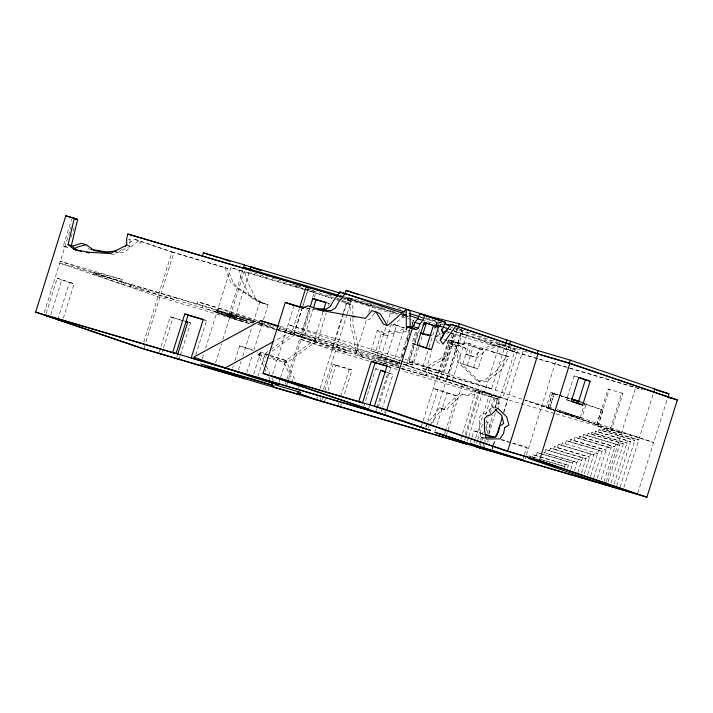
<?xml version="1.0" encoding="UTF-8"?>
<svg xmlns="http://www.w3.org/2000/svg" width="713" height="713" viewBox="0 0 713 713"><rect width="100%" height="100%" fill="white"/><g stroke="black" fill="none" stroke-linecap="round" stroke-linejoin="round"><path stroke-width="0.53" stroke-dasharray="3.56 2.67" d="M110.934 253.846L113.412 254.693L129.962 246.217L130.016 239.648L131.032 235.165M484.091 449.11L484.662 444.769M484.804 443.691L485.232 440.438M486.524 430.679L487.665 422.007L490.366 422.934L488.94 433.771M487.799 442.443L488.084 440.277M494.92 408.629L496.48 402.836L495.74 396.232L498.449 397.159L499.18 403.754L498.146 407.622M580.106 402.292L603.029 410.073L598.563 425.198L546.176 407.542L550.641 392.417L558.217 394.859M553.734 409.797L548.021 408.041L552.441 392.899M554.054 393.442L549.58 408.567L554.179 393.924L552.611 393.398L548.021 408.041M596.763 424.716L601.228 409.592L582.254 403.157M67.895 247.714L63.234 246.341L71.719 218.98M71.157 237.188L74.749 225.611M44.268 312.535L71.166 226.689M46.176 313.444L57.2 278.257L74.125 283.819L62.771 320.039M50.837 314.816L61.862 279.63M57.789 319.7L69.464 282.446L57.2 278.257M93.439 274.024L94.178 272.018L122.173 279.496L121.602 281.305L93.439 274.024L121.219 283.836L165.826 297.294L175.728 299.897L176.298 298.087L255.165 321.634L217.394 310.574L235.308 316.688L234.737 318.497L215.54 312.258L216.11 310.449L235.308 316.688M121.219 283.836L121.789 282.027L94.009 272.214M130.506 286.573L131.067 284.763M133.135 287.348L133.705 285.539L176.298 298.087M139.926 289.451L140.497 287.642M147.832 291.875L148.393 290.066M154.489 293.827L155.051 292.018M143.759 342.035L171.958 252.054L134.169 239.149L128.572 243.641M144.053 347.784L173.91 252.509L134.169 239.149M165.826 297.294L166.396 295.485M170.452 298.64L171.022 296.831M159.204 352.267L170.309 316.848L180.603 319.879M162.243 352.142L163.215 349.022M163.544 347.98L173.009 317.775L170.309 316.848M176.717 357.418L177.368 355.341M179.097 359.388L180.077 356.259M180.398 355.217L190.523 322.927L188.713 322.312M257.34 320.636L229.934 311.278L197.546 301.742L197.26 303.64L194.943 302.918M202.011 307.642L202.581 305.832M195.781 354.922L206.547 320.592L204.07 319.745M202.314 358.675L203.963 353.407M205.611 348.149L230.86 267.598L303.488 288.997M217.1 312.793L217.661 310.984M254.104 322.205L218.249 310.182L218.918 308.39L197.546 301.742M220.843 314.068L221.404 312.258M254.666 321.697L229.372 313.06L242.75 270.37M215.54 362.881L221.511 343.826M222.839 339.593L244.069 271.84L315.699 292.945L332.24 298.595M255.958 321.83L235.932 314.986L249.96 270.2M242.75 321.554L243.32 319.745M216.11 310.449L246.484 320.823L245.914 322.632L215.54 312.258M232.67 368.033L233.329 365.929M234.978 360.671L239.595 345.939L254.514 350.333M267.464 275.628L266.671 278.15L261.992 275.655L250.575 271.885M238.472 369.86L241.11 361.438M242.759 356.179L251.662 327.775M253.284 322.588L259.666 302.232L236.841 288.043L230.611 282.09L224.711 267.473L173.91 252.509M246.894 372.436L252.518 354.477M253.846 350.252L263.115 320.681M263.445 319.62L268.079 304.834L255.851 300.672L249.523 296.608L248.525 293.346L242.456 281.582L239.131 270.423L230.86 267.598M259.318 322.891L262.429 323.836L261.858 325.654L257.714 324.388L300.218 336.946A57.905 1.212 17.4 0 0 347.757 350.956L347.133 352.953A57.905 1.212 17.4 0 1 299.594 338.951L335.422 351.188L370.279 361.455M253.721 374.067L260.316 353.015L257.206 351.955M257.91 376.624L265.165 353.47L267.847 351.545M272.633 374.093L294.166 305.396M299.371 308.497L292.196 331.411L274.701 340.939M276.457 329.433L293.667 335.021L301.786 309.112M302.116 308.069L308.756 286.867M347.133 352.953A92.333 1.934 17.4 0 0 314.852 341.402L294.059 334.299L301.866 309.38M303.168 305.217L308.72 287.517M278.952 382.685L280.254 378.541M280.574 377.507L285.886 360.546L260.174 352.98L258.409 355.021L264.015 366.981M285.387 384.28L286.706 380.065M287.036 379.013L309.362 307.784M312.624 297.374L314.531 291.278L307.98 289.344M309.834 307.98L301.617 334.183L304.914 335.306L313.123 309.103M286.831 385.038L288.159 380.804M288.489 379.744L310.716 308.818M314.371 297.178L315.699 292.945L304.54 289.157M323.034 311.875L314.825 338.078L318.114 339.201L326.331 312.998M314.852 341.402L315.485 339.397L294.683 332.294L271.43 348.978M328.631 305.663L329.29 303.56L326.812 302.722M342.998 313.533L332.9 345.743L355.805 353.568L398.977 366.277L376.072 358.461L385.831 327.294M343.318 312.499L348.621 295.592M316.866 398.817L317.526 396.695M320.182 388.228L346.723 303.542L341.545 301.777M348.88 297.918L352.115 299.121L351.34 301.599L348.104 300.396L348.88 297.918L356.999 299.745L375.51 305.422M320.226 399.681L320.886 397.578M323.524 389.138L346.812 314.816M347.142 313.773L350.083 304.406L350.172 313.292M336.661 298.836L350.359 303.515L351.135 301.038L344.468 298.007L398.184 313.872M321.973 400.198L322.632 398.086M324.95 390.706L333.212 364.343L351.981 370.002L344.049 395.314M324.682 401.125L325.342 399.013M327.98 390.581L335.912 365.27L333.212 364.343M337.712 405.982L338.702 402.818M340.689 396.499L349.281 369.076M355.805 353.568L366.749 318.64M368.746 312.267L371.526 303.417M340.413 406.909L341.411 403.745M400.305 360.885L370.965 350.858L377.418 330.262L381.883 331.581L386.945 335.645L393.736 332.846L402.23 332.508L409.485 329.878M402.676 361.482L375.43 352.177L381.883 331.581M387.141 323.132L391.009 310.788L339.352 295.565M363.755 406.624L375.644 368.71L378.692 369.601M391.517 323.738L381.197 356.678L386.277 358.176L396.597 325.235L392.533 324.041L404.342 328.123L394.022 361.063L399.093 362.56L409.422 329.611M368.835 408.121L369.494 406.018M375.626 411.847L376.624 408.683M376.954 407.631L387.845 372.872L392.925 374.37L382.685 407.025M378.238 407.506L390.831 367.329L388.915 366.669M381.366 411.232L382.355 408.077M401.597 357.908L402.925 353.657M404.262 349.406L405.59 345.163M406.927 340.912L409.922 331.349M412.248 323.916L413.914 318.604M384.637 412.8L385.296 410.688M402.997 353.924L401.686 358.104L288.132 324.647L399.093 362.56M404.378 349.825L405.608 345.582M406.918 341.411L409.209 334.103M412.212 324.825L414.164 318.577M385.51 414.057L386.17 411.954M416.134 344.727L412.061 343.336L415.929 331.001M406.535 365.101L417.194 331.117M505.918 343.149L491.605 388.817L443.958 372.543L408.692 361.99L417.952 332.445L420.501 333.31M418.781 347.106L413.157 365.065L408.692 363.746L420.278 326.777M412.096 363.158L417.381 346.268M419.11 346.046L422.426 335.484M521.8 399.137L495.268 390.073L422.399 368.434L428.727 348.256M429.057 347.186L435.714 325.948M436.053 324.887L436.712 322.757L440.376 324.014L441.16 327.258M426.062 369.682L431.721 351.625M439.377 327.196L440.376 324.014M421.33 426.499L448.539 339.7L463.664 344.655L448.539 339.7M436.891 378.897L449.903 337.374M408.692 361.99L440.554 371.384L452.202 334.201M439.547 379.681L454.636 331.527L515.339 349.415L497.309 406.945M383.585 363.193L426.142 375.858L428.941 368.425L436.427 363.167L443.04 359.887L444.689 357.427L446.757 356.981L453.914 334.147L451.204 333.221L537.745 358.844M426.16 426.757L427.488 422.515M427.827 421.463L437.791 389.654M446.186 435.946L462.318 384.396L467.452 385.733L446.784 378.665L462.024 330.012L456.953 328.515L441.704 377.177L449.645 379.512M443.958 372.543L458.272 326.866M446.614 378.79L461.908 329.976M432.898 422.952L446.73 378.826L437.158 376.009M462.871 331.492L447.782 379.637L452.283 380.965L467.576 332.142M435.064 431.187L435.732 429.066M437.06 424.823L447.024 393.015L433.299 388.327L456.596 395.84L446.302 428.709M462.79 363.995L468.726 345.065L473.218 346.384L483.94 350.047L478.013 368.978L462.79 363.995L478.013 368.978M444.636 434.003L445.964 429.77M467.291 365.314L473.218 346.384M462.318 384.396L467.452 385.733M473.512 367.658L479.448 348.728L468.726 345.065M460.91 438.825L462.229 434.609M462.559 433.557L476.07 390.439L498.449 397.159L494.831 408.709M491.159 342.285L490.384 344.762L493.093 345.689M465.259 434.493L478.78 391.366L476.15 393.79L470.366 395.67L461.872 394.637L449.466 406.33L446.472 410.278L439.502 407.729L427.372 423.887M464.733 439.948L465.723 436.784M466.052 435.732L479.894 391.562M467.434 440.884L468.423 437.729M468.753 436.677L482.603 392.489M499.902 343.185L484.599 392.007L489.679 393.505L475.5 438.762M470.33 442.39L471.641 438.201M471.97 437.149L473.94 430.866L483.432 433.816M474.181 442.951L475.17 439.805M476.551 443.433L477.541 440.269M477.87 439.217L483.156 422.346M485.473 414.966L491.712 395.047L494.421 395.973L488.815 413.852M506.809 346.892L506.025 349.37L508.734 350.297M495.268 390.073L509.581 344.397M479.252 444.359L480.241 441.204M480.571 440.153L483.209 431.739M485.847 423.326L488.485 414.904M480.232 445.723L481.525 441.597M481.845 440.563L483.788 434.377M485.722 428.192L487.665 422.007M490.143 414.084L495.74 396.232M510.829 348.087L510.053 350.564L512.763 351.482M513.405 348.746L512.629 351.224L640.684 388.95M482.942 446.641L484.876 440.456M487.139 433.237L492.852 415.011M488.717 434.351L495.66 412.212M554.42 413.424L502.763 398.211L518.066 349.388L456.953 328.515M491.961 449.243L492.95 446.071M493.28 445.019L494.608 440.794M503.547 412.257L521.764 354.138M492.353 449.145L493.334 445.99M493.663 444.939L494.982 440.732M503.886 412.328L507.843 399.708L400.982 363.202M522.201 354.049L523.146 350.885L518.066 349.388M523.039 458.789L524.028 455.652M524.358 454.6L526.657 447.265L509.786 442.015M525.24 458.851L526.23 455.705M526.55 454.653L556.033 360.582M533.181 454.778L568.43 465.304L533.181 454.778L532.477 457.033L535.588 457.951M536.229 455.821L537.254 452.55L572.726 463.156L542.602 454.279M545.793 449.627L581.683 460.375L545.793 449.627L544.741 452.96L576.951 462.452L543.208 452.336M549.473 450.883L550.347 448.12L585.908 458.762L550.347 448.12M569.687 400.804L566.603 399.752L574.054 375.965L577.851 377.079M553.707 449.27L554.509 446.703L589.526 457.149L554.509 446.703M557.316 447.657L558.359 444.359L593.786 454.947L558.359 444.359M561.577 445.456L562.37 442.916L597.619 453.441L594.58 452.407L587.548 474.831M566.434 440.679L602.102 451.347L566.434 440.679L565.409 443.958L562.37 442.916M569.892 441.864L570.605 439.573L606.059 450.17L570.605 439.573M564.152 468.218L565.391 464.27M580.213 417.568L584.803 402.934L586.371 403.469L581.781 418.112L556.844 410.759M573.849 440.687L574.928 437.256L611.041 448.076L574.928 437.256M567.53 468.183L569.455 462.033M578.831 438.584L579.544 436.303L614.918 446.873L579.544 436.303M570.837 469.207L573.332 461.213M582.717 437.381L583.608 434.52L619.57 445.295L583.608 434.52M574.446 470.455L578.002 459.119M587.36 435.803L588.172 433.237L623.349 443.736L588.172 433.237M577.824 472.692L582.548 457.612M591.139 434.253L591.665 432.595L626.959 443.138L591.665 432.595M581.496 472.853L586.719 456.186M622.895 393.451L608.055 389.022L596.523 425.83L611.362 430.26L622.895 393.451L621.656 393.023L610.123 429.832L611.362 430.26M594.758 433.656L595.533 431.178L630.55 441.623L595.533 431.178M597.761 426.249L609.303 389.441L608.055 389.022M584.33 473.744L590.56 453.842M598.341 432.14L599.089 429.752L634.757 440.42L599.089 429.752M602.547 430.937L603.055 429.315L638.714 439.983L603.055 429.315M590.578 475.919L598.644 450.17M606.513 430.5L607.244 428.148L525.107 400.26L621.397 433.156L555.472 413.736M593.715 478.111L602.815 449.065M597.289 478.173L607.137 446.739M601.193 479.493L611.754 445.785M604.036 481.614L615.818 444.012M606.237 481.551L635.711 387.489M608.109 481.854L620.372 442.72M611.094 482.853L623.866 442.087M614.178 483.931L627.743 440.67M616.665 485.927L631.299 439.244M620.123 487.104L635.265 438.807M623.911 487.246L653.714 392.123M637.787 493.138L667.921 396.972M438.575 324.834L439.796 321.732M229.827 317.428L230.647 315.743L238.588 318.8L240.655 318.836L239.826 320.485L237.768 320.449L226.262 315.85L227.091 314.201L230.656 315.779M477.3 380.822L480.001 381.749L486.676 381.624L500.597 370.412L509.064 356.83L506.355 355.903L497.897 369.486L483.975 380.697L477.3 380.822L457.648 362.008L457.078 352.882L453.432 346.661L451.516 341.5L457.898 343.078L457.086 342.926L467.701 343.087L470.402 344.014L460.01 343.853L451.516 341.5M425.483 426.526L426.739 424.761M428.192 427.444L429.449 425.688M430.073 424.805L442.212 408.656L446.472 410.278M443.771 409.36L446.766 405.403L459.163 393.719L467.657 394.744L473.45 392.872L476.07 390.439M141.62 241.475L140.158 243.391L138.83 240.522L124.615 252.099L115.025 252.892M374.53 313.372L369.298 319.718L366.09 319.139M435.803 339.655L437.844 342.668L439.627 340.511M436.641 336.304L437.532 335.253M258.552 355.065L260.316 353.015M267.072 357.578L284.122 362.596L285.886 360.546L295.708 381.491M496.703 407.845L492.612 406.642L485.99 413.299L482.148 414.253L479.27 417.239L479.377 428.058L480.945 437.506L485.036 438.709M404.431 315.609L391.535 326.866L389.842 326.304M119.953 250.726L121.513 249.434M267.74 354.29L265.967 355.555L265.165 353.47L258.774 351.589M272.161 351.117L295.485 334.388L316.287 341.491L286.769 362.667L270.111 356.972M270.343 355.243L285.958 360.573L315.485 339.397A92.333 1.934 17.4 0 1 347.757 350.956M450.063 328.497L452.942 326.821M446.739 333.568L449.618 331.893M437.666 335.368L441.418 333.515M377.418 330.262L382.48 334.326L389.271 331.536L397.765 331.189L405.02 328.559M306.296 309.424L309.13 308.283M447.523 342.561L448.593 345.645L455.473 343.844L469.083 349.664L469.822 355.546L477.309 357.837L487.255 349.031L507.451 344.842M448.593 345.645L452.247 346.892L459.136 345.092M501.667 344.031L483.601 347.784L473.646 356.589L466.159 354.299L465.42 348.416L455.473 343.844M218.918 308.39L254.666 320.422M218.249 310.182L59.758 263.088L159.881 297.294L251.689 324.335M480.945 437.506L484.198 437.363M434.761 336.634L440.135 336.991M306.706 308.569L315.101 309.495M63.234 246.341L68.68 247.01M348.104 300.396L356.224 302.223L397.346 315.155M442.301 323.096L425.545 318.604M601.228 409.592L603.029 410.073M546.176 407.542L547.976 408.023M207.813 309.353L253.561 323.132M352.115 299.121L344.379 296.858M351.34 301.599L343.604 299.335M402.729 314.237L408.05 315.806M339.076 296.305L341.197 296.929M342.258 297.241L398.415 313.782M399.476 314.094L407.952 316.59M402.328 315.199L406.544 316.438M524.207 351.197L531.631 353.39M462.095 333.969L466.596 335.288M304.54 289.309L335.324 299.362M239.131 270.423L244.844 272.108L248.16 283.266L254.229 295.03L255.227 298.292L261.564 302.357L265.37 303.907M538.814 359.156L568.653 367.953M569.714 368.264L643.251 389.922M171.958 252.054L227.42 268.4L233.32 283.016L239.55 288.961L262.375 303.15L268.079 304.834M346.723 303.542L352.783 305.324L352.882 314.219M327.258 302.963L329.29 303.56M479.448 348.728L483.94 350.047M437.844 342.668L439.885 343.274M382.48 334.326L386.945 335.645M412.061 343.336L416.151 344.539M91.335 249.728L89.473 249.185L85.961 246.573M566.603 399.752L569.446 400.59M370.965 350.858L375.43 352.177M122.173 279.496L60.329 261.279L160.443 295.476L246.484 320.823M279.959 326.331L370.029 352.864L400.287 363.202M422.399 368.434L491.605 388.817M400.269 363.247L292.196 331.411L279.674 327.133M229.372 313.06L235.932 314.986M400.136 363.363L376.696 356.455L399.601 364.281L356.429 351.562L333.532 343.737L294.683 332.294L295.485 334.388M406.66 365.136L402.569 363.933L502.763 398.211M524.902 400.1L553.992 408.665M121.789 282.027L133.705 285.539M259.291 322.918L262.429 323.836M549.571 408.62L555.801 410.456M452.327 380.804L457.407 382.302M294.059 334.299L399.503 365.359M253.48 323.185L216.823 312.383L251.6 324.263M639.454 437.639L607.244 428.148L653.661 442.488L557.129 409.681L581.781 418.112L554.776 410.109M399.957 368.015L336.046 349.192L275.976 328.666M400.982 368.318L500.25 397.56L403.219 364.414M350.217 317.74L350.288 324.406L354.361 340.333L355.181 349.709L359.815 356.188L384.227 363.505M388.737 366.705L390.831 367.329M388.077 366.705L397.284 369.414M204.488 319.985L206.547 320.592M447.024 393.015L456.596 395.84M69.464 282.446L74.125 283.819M335.912 365.27L351.981 370.002M181.637 320.182L184.72 321.1M173.009 317.775L184.337 321.108M188.455 322.321L190.523 322.927M258.409 355.021L266.002 357.258M536.559 458.085L529.287 455.946L531.675 456.766M540.712 459.315L564.678 466.525L540.784 459.484M506.355 355.903L490.767 351.295L509.064 356.83M552.611 393.398L557.798 394.931M561.951 396.161L570.266 398.629M554.179 393.924L558.332 395.162M559.366 395.465L570.792 398.852M580.141 401.624L586.371 403.469M501.355 439.386L508.734 441.686M483.851 434.458L473.94 430.866M500.865 439.761L528.52 448.37L526.657 447.265M339.495 295.316L343.399 296.555M419.449 316.661L424.529 318.274M379.503 306.724L382.605 307.713M403.3 314.353L406.41 315.369M401.49 316.492L406.677 318.185M407.711 318.515L410.831 319.531M411.864 319.87L413.941 320.547M433.656 326.955L436.766 327.971M261.502 322.552L273.961 326.643M258.864 323.649L275.485 329.103M559.259 395.216L570.721 399.102M550.641 392.417L558.021 394.922M559.072 395.278L570.667 399.218M278.952 328.319L294.219 333.238L279.469 328.203M386.143 304.086L393.523 306.608M397.738 308.052L400.893 309.13M426.196 317.766L442.007 323.167M456.757 328.212L462.024 330.012M419.369 316.625L422.47 317.686M423.513 318.043L443.192 324.763M453.548 328.301L515.339 349.415M421.882 319.781L442.425 326.804M449.448 329.192L451.561 329.914M452.612 330.271L517.121 352.552M403.041 313.577L408.291 315.378M436.445 324.994L441.579 326.741M448.771 329.201L450.83 329.905M436.204 325.119L442.416 327.24M454.849 331.492L517.264 352.81M392.052 311.135L398.3 313.274M402.462 314.691L404.547 315.404M405.581 315.761L408.709 316.83M347.846 298.07L370.742 305.895M574.054 375.965L577.147 377.017M338.488 296.715L340.6 297.437M341.652 297.802L351.135 301.038M296.617 285.155L300.833 286.599M307.151 288.756L335.609 298.48M293.221 284.309L301.652 287.187M336.384 299.727L340.6 301.162M341.652 301.528L352.783 305.324M271.867 277.999L303.488 288.792M457.3 342.926L460.01 343.853M244.069 271.84L244.844 272.108M396.597 325.235L404.485 327.927M224.711 267.473L227.42 268.4M408.264 330.315L410.189 330.975M466.159 354.299L469.822 355.546M128.367 239.078L130.016 239.648M126.664 245.094L129.962 246.217M446.757 356.981L444.047 356.063L441.989 356.5L440.34 358.96L433.727 362.24L426.231 367.498L423.433 374.931L426.142 375.858M259.666 302.232L262.375 303.15M404.832 359.183L440.554 371.384M403.727 361.839L413.157 365.065M401.357 361.241L408.692 363.746M401.562 366.063L499.626 399.565L402.399 370.92L403.023 368.924L405.733 369.842M496.48 402.836L499.18 403.754M257.01 322.187L274.924 328.31M258.881 323.141L293.667 335.021M386.82 372.284L392.925 374.37M375.644 368.71L378.692 369.753M439.502 407.729L442.212 408.656M265.165 353.47L269.309 354.887M239.595 345.939L253.062 350.538M537.254 452.55L540.516 453.664M439.556 326.206L441.57 326.911M445.821 331.162L449.841 332.588M450.848 332.944L453.86 334.005M467.701 343.087L493.476 352.222M339.976 299.103L350.359 303.515M338.773 295.877L340.752 296.626M328.123 294.638L333.06 296.501M337.008 297.989L338.987 298.729M444.056 339.147L450.83 342.784L452.247 346.892M480.001 381.749L460.348 362.935L459.778 353.808L456.133 347.587L454.217 342.418M362.525 357.115L357.89 350.636L357.07 341.26L352.997 325.333L352.926 318.666M492.612 406.642L493.458 408.077M298.043 386.473L298.979 388.469M284.122 362.596L292.624 380.742M260.174 352.98L265.789 364.94M266.252 365.938L269.995 373.915M271.867 377.899L273.266 380.894M264.487 367.979L266.822 372.97M268.694 376.954L270.093 379.949M315.485 339.397L316.287 341.491M285.958 360.573L286.769 362.667M285.886 360.546L286.688 362.641M436.712 322.757L437.238 324.923M438.557 330.333L440.393 337.9"/><path stroke-width="1.07" d="M338.015 295.993L127.734 234.042L126.718 238.516L126.664 245.094L110.114 253.57L87.797 252.17L73.804 249.363L68.074 244.47L74.348 218.312L65.837 215.807L35.65 312.142L141.771 348.39L466.445 444.039L463.744 443.112M81.407 251.35L77.102 250.486L71.362 245.593L77.646 219.444L74.348 218.312M202.385 256.19L203.437 252.821L244.461 264.906L261.323 270.664M184.765 314.023L172.698 352.516L175.995 353.639L188.054 315.146L184.765 314.023L203.25 319.469L191.182 357.962L383.977 414.913L430.572 430.376L375.626 411.847M177.697 354.299L187.813 322.009L185.754 321.403M243.409 268.275L244.461 264.906M249.96 270.2L251.021 266.84L340.128 293.088M425.501 428.878L263.061 373.389L285.298 302.41L303.266 308.417M294.166 305.396L285.298 302.41M299.701 307.455L306.225 286.626M310.155 306.929L312.784 298.551L325.993 302.437L323.693 309.772M313.453 308.061L316.082 299.674L312.784 298.551M317.205 309.727L331.082 310.645L335.36 308.052L338.746 301.956L345.11 293.551L346.09 290.405L429.574 316.429L459.252 323.729L538.119 350.662L570.329 360.154L668.91 393.826L667.921 396.972M371.295 361.393L358.71 401.571L362.543 402.881L375.136 362.703L371.295 361.393L386.99 366.01L374.405 406.187L506.667 451.035L538.876 460.518L637.458 494.198L491.694 451.258L434.734 432.247L486.792 450.028M369.824 404.957L380.715 370.199L385.804 371.936M475.562 446.596L646.887 497.193L677.35 399.975L569.919 363.274L538.074 353.889L455.91 325.823L442.96 344.183L440.411 340.404L442.648 336.759L443.539 333.755L441.392 329.566L442.871 328.408L445.322 322.205L424.948 315.244L422.845 320.404L419.966 323.96L418.237 328.114L416.223 329.549L407.266 326.732L406.348 329.664L406.241 309.371L410.073 310.681L410.171 328.836M646.887 497.193L539.447 460.491L507.611 451.115L386.811 409.85L412.381 328.238M422.756 334.433L426.062 323.862L424.28 323.337M431.418 349.709L417.176 344.842L424.262 322.231L438.504 327.098L431.418 349.709L426.303 348.202L433.388 325.583L424.235 322.463M456.151 326.572L458.272 326.866L459.252 323.729M505.918 343.149L506.907 340.003M509.581 344.397L510.57 341.251M496.301 436.525L502.237 417.586M666.905 396.624L569.348 363.3L537.139 353.808L538.119 350.662M507.611 451.115L538.074 353.889M569.348 363.3L570.329 360.154M539.447 460.491L569.919 363.274M582.673 405.02L571.345 401.152L578.804 377.364L590.123 381.232L582.673 405.02L577.922 403.62L585.382 379.833L578.172 377.373M605.907 482.603L605.248 484.706L528.485 458.486L560.694 467.978M653.714 392.123L654.703 388.977M407.266 326.732L411.107 328.042L413.13 326.607L414.85 322.454L417.729 318.898L419.832 313.738L424.948 315.244M440.251 339.611L450.794 324.317L455.91 325.823M271.493 382.934L273.364 386.927L299.077 394.503L300.85 392.453L275.138 384.877M406.241 309.371L387.703 325.556L383.46 324.157L376.259 312.41L371.999 310.467L365.466 318.408L321.545 310.503M125.426 246.217L126.985 244.924M442.372 332.962L447.185 330.172M273.73 341.474L225.13 367.961L193.642 357.204L260.708 320.654L278.631 326.777M71.452 246.404L81.576 243.32L86.237 244.693L94.134 250.557L110.765 253.24M74.428 248.516L78.626 246.671L86.237 244.693M302.464 308.114L308.132 305.832L323.319 311.1M409.164 327.062L414.342 325.181M422.961 324.994L426.062 323.862M116.754 250.994L106.103 251.867L91.549 249.514M485.277 437.319L494.813 437.345L498.485 431.9L499.537 426.374L503.761 423.379L501.613 415.403L495.089 409.538M431.356 335.466L420.002 332.962M301.635 307.08L305.832 307.535M315.271 308.577L326.01 309.148L330.279 306.554L333.675 300.458L340.03 292.054L405.055 312.062M352.16 316.634L354.308 317.018M86.79 252.429L88.938 252.857M421.356 333.604L428.513 335.44M444.431 323.657L450.83 325.315M289.139 303.72L303.586 307.731M440.206 320.698L445.322 322.205M338.292 295.253L243.686 267.384L251.065 269.906M417.729 318.898L422.845 320.404M77.646 219.444L65.837 215.807M338.114 296.171L127.734 234.042M656.441 390.154L668.91 393.826M433.388 325.583L438.504 327.098M414.85 322.454L419.966 323.96M667.377 396.811L672.707 398.389M667.76 397.15L677.35 399.975M413.13 326.607L418.237 328.114M316.082 299.674L326.242 302.668M411.107 328.042L416.223 329.549M585.382 379.833L590.123 381.232M260.887 320.716L278.899 326.019M375.136 362.703L387.694 366.402M188.054 315.146L203.463 319.682M185.371 321.411L187.43 322.018M263.061 373.389L386.811 409.85M362.543 402.881L271.974 376.197L368.505 409.173L363.425 407.676M35.65 312.142L385.18 415.109M175.995 353.639L43.609 314.638L143.723 348.835L236.493 376.17L200.674 363.933L272.455 385.073M45.525 315.511L50.186 316.884M57.789 319.7L62.45 321.073M273.917 385.867L213.882 368.175L244.907 378.772M484.091 449.11L319.887 400.733L298.818 393.54M220.192 258.231L223.009 259.069M571.3 398.932L579.607 401.392M571.826 399.155L579.099 401.312M213.249 256.101L218.258 257.643M485.535 434.467L495.027 437.425M484.911 434.787L493.423 437.434M418.433 316.34L409.182 313.381M224.889 259.63L230.121 261.315M571.764 399.458L579.063 401.936M419.832 313.738L439.181 320.351M450.794 324.317L453.851 325.36M454.867 325.707L458.272 326.866M459.306 327.222L537.139 353.808M346.09 290.405L358.737 294.727M444.11 323.889L450.438 326.046M345.11 293.551L402.016 312.989M409.396 315.511L417.827 318.39M443.121 327.035L448.593 328.907M339.638 291.92L345.279 293.845M251.021 266.84L261.555 270.441M203.437 252.821L211.244 255.486M73.795 218.303L76.701 219.301M417.15 345.074L426.303 348.202M570.721 401.161L577.922 403.62M68.074 244.47L71.362 245.593M87.797 252.17L89.446 252.732M73.804 249.363L77.102 250.486M380.724 370.439L385.813 372.177M439.226 433.566L491.293 451.356M479.591 447.782L482.291 448.709M459.921 441.989L462.621 442.907M422.346 430.919L425.046 431.837M257.58 377.676L278.302 384.753L252.732 377.222L232.01 370.145M337.712 405.982L340.413 406.909M321.643 401.25L324.353 402.177M296.884 393.157L316.527 399.877M176.387 358.461L179.097 359.388M158.883 353.3L161.584 354.227M375.831 311.777L380.1 313.72L387.302 325.467M297.695 391.553L299.077 394.503M441.686 329.415L442.212 331.581M504.652 427.88L503.601 433.406L499.929 438.851L486.061 439.012L484.492 429.565L484.385 418.745L487.264 415.759L491.105 414.806L497.727 408.148L506.72 416.909L508.877 424.886L504.652 427.88M522.709 459.84L470.001 443.441L473.53 445.046L524.581 460.946L522.709 459.84"/></g></svg>
